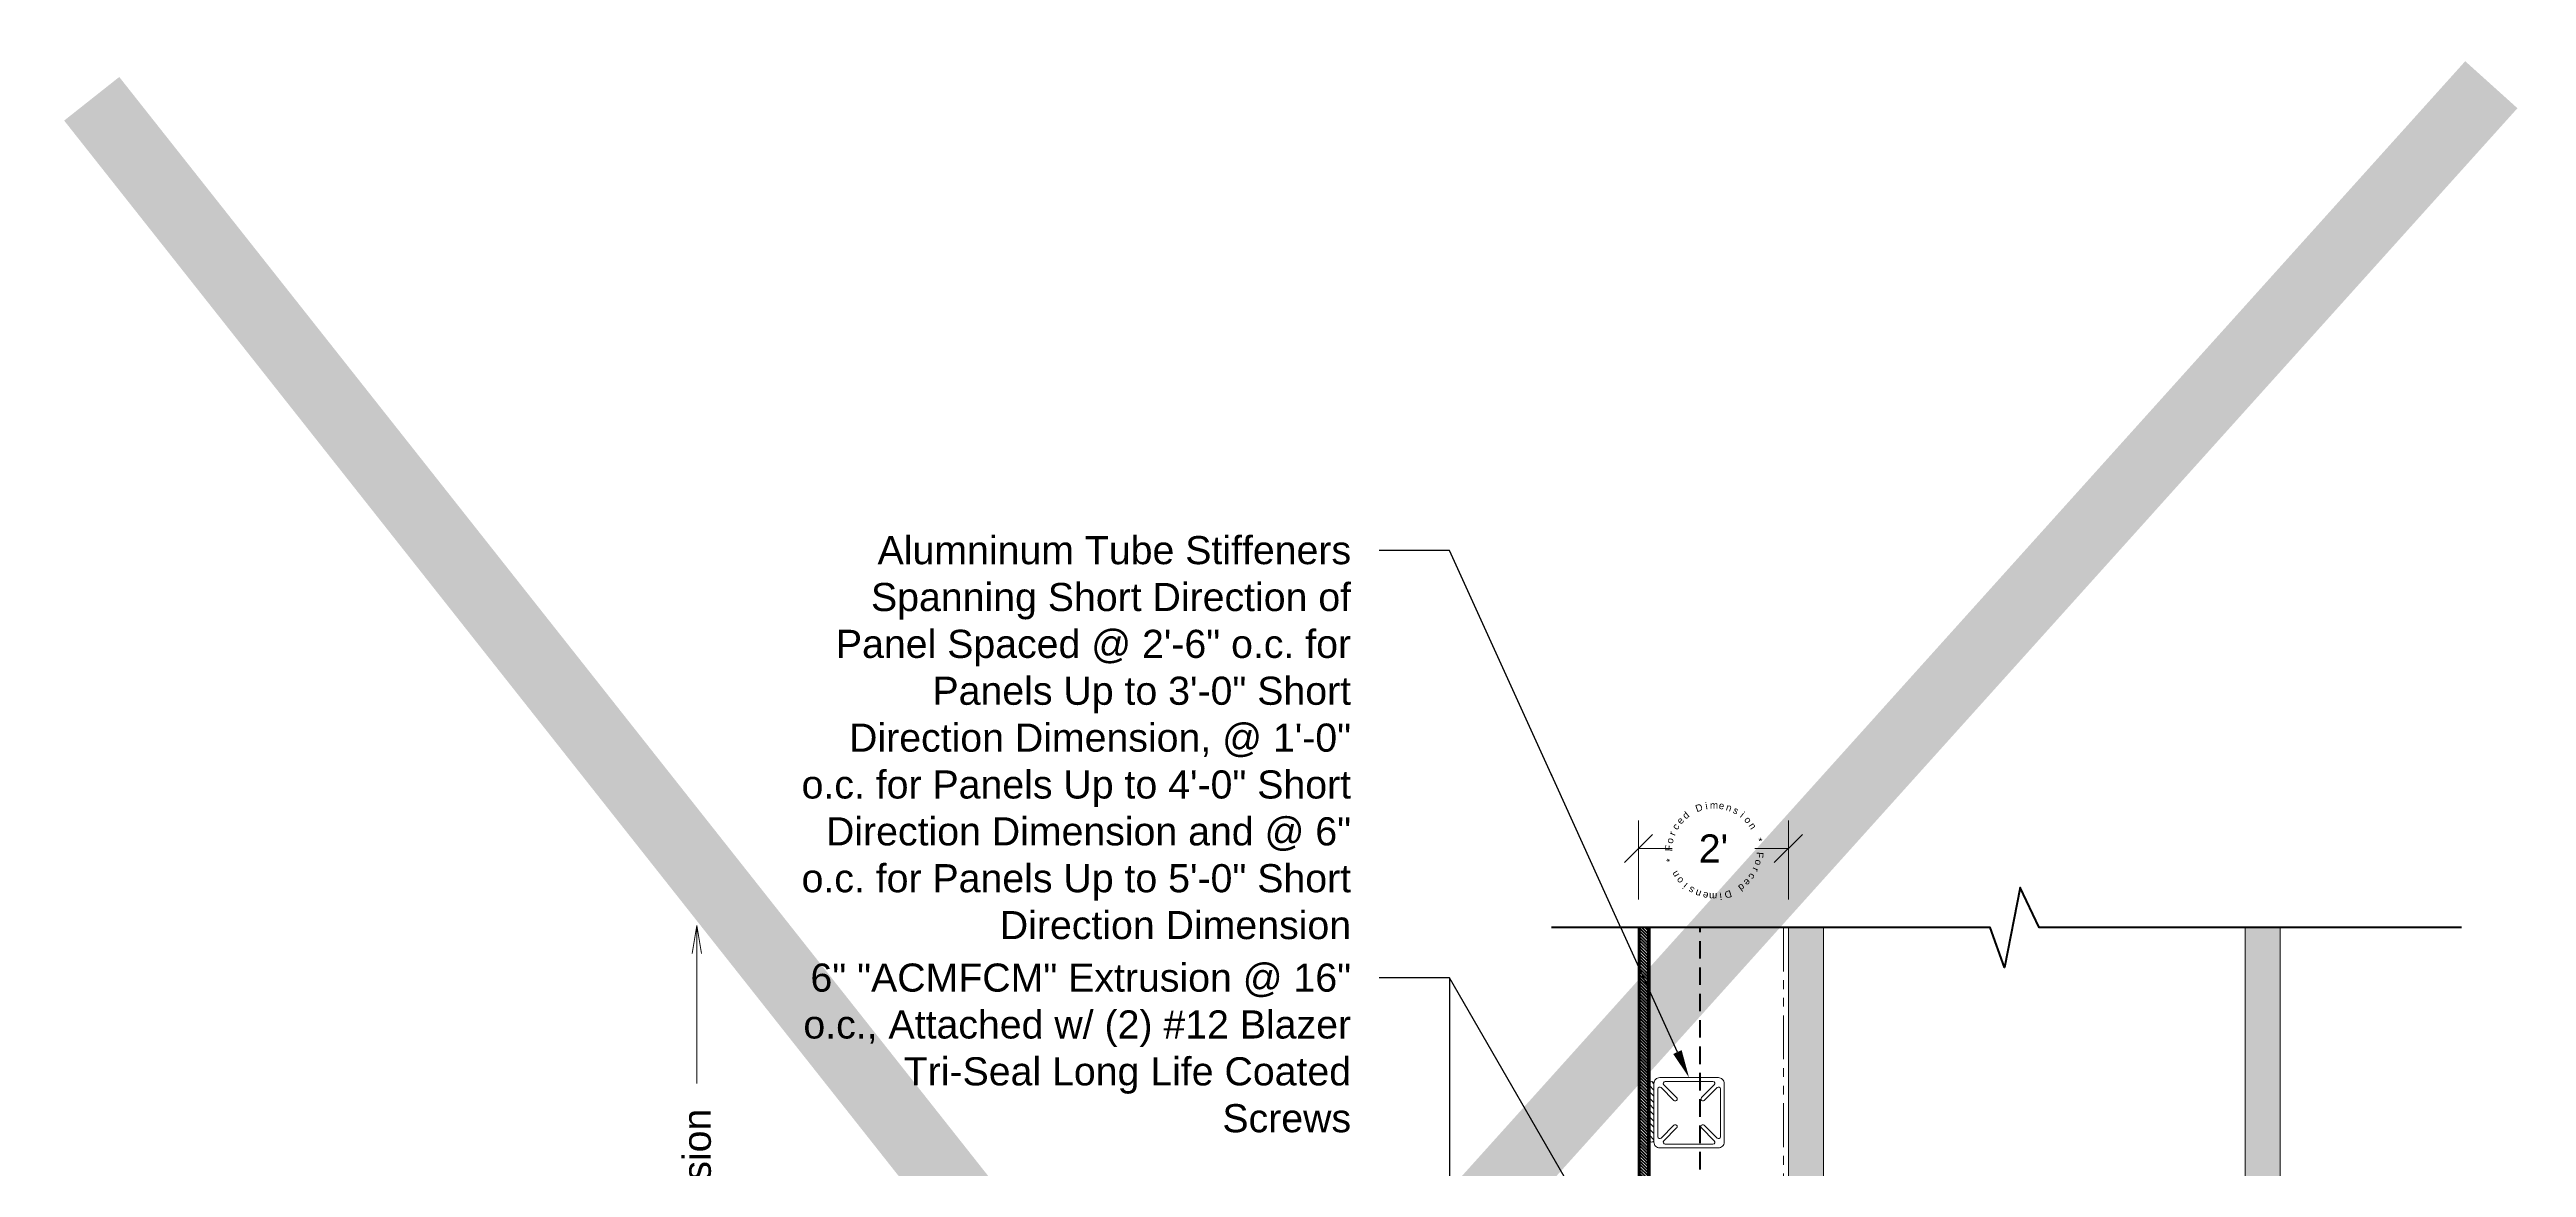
# Model space of a CAD drawing. Header units: inches. Extents: x -301 to 39679, y -468 to 370.
# Drawn here: x 105.8 to 141.06, y -235.39 to -219.48 of the extents above; entities that cross this region are included whole.
import ezdxf
from ezdxf import colors
from ezdxf.entities.mleader import LeaderData, LeaderLine
from ezdxf.enums import TextEntityAlignment as Align
from ezdxf.math import Vec2, Vec3

# ---------------------------------------------------------------- set-up
doc = ezdxf.new("R2010")
doc.units = ezdxf.units.IN
doc.header["$MEASUREMENT"] = 0
doc.linetypes.add('DASHED2', pattern=[0.375, 0.25, -0.125])
doc.linetypes.add('PHANTOM2', pattern=[1.25, 0.625, -0.125, 0.125, -0.125, 0.125, -0.125])
doc.layers.get('Defpoints').update_dxf_attribs({"color": 3})
for name, color, linetype, lineweight in [('NSE-By_Others', 252, 'Continuous', 0), ('NSE-By_Others_Underlayment', 252, 'PHANTOM2', 13), ('NSE-Call-Outs', 51, 'Continuous', 13), ('NSE-Dimensions', 51, 'Continuous', 13), ('NSE-Furring 01', 30, 'Continuous', 18), ('NSE-Notes', 11, 'Continuous', 40), ('NSE-Panels 01', 1, 'Continuous', 40), ('NSE-Sealant', 143, 'Continuous', 13)]:
    doc.layers.add(name, color=color, linetype=linetype, lineweight=lineweight)
doc.layers.add('NSE-Construction', color=86, linetype='Continuous', plot=False)
doc.layers.add('Wipeouts', color=7, linetype='Continuous')
doc.styles.add('001 - NSSM - Standard', font='arial.ttf', dxfattribs={"height": 0.1})
doc.styles.add('004 - NSSM - Standard', font='arial.ttf', dxfattribs={"height": 0.4})
doc.styles.add('Anno - NSSM - Standard', font='arial.ttf', dxfattribs={"height": 0.1})
doc.dimstyles.new('004 - NSSM - Standard$0', dxfattribs={"dimtxt": 0.4, "dimasz": 0.4, "dimexe": 0.4, "dimexo": 0.4, "dimgap": 0.4, "dimtad": 0, "dimdec": 4, "dimzin": 3, "dimdsep": 46, "dimlunit": 5, "dimtxsty": '004 - NSSM - Standard', "dimblk": 'OBLIQUE', "dimcen": 0.4, "dimclrd": 256, "dimclre": 256, "dimclrt": 256, "dimazin": 0, "dimtfac": 0.7, "dimtdec": 4, "dimtmove": 1, "dimatfit": 2, "dimfxl": 1, "dimtfill": 1, "dimtfillclr": 11, "dimfrac": 1, "dimtolj": 1, "dimtzin": 0, "dimlwd": 0, "dimlwe": 0, "dimarcsym": 0})

# ---------------------------------------------------------------- blocks, each defined once
blk = doc.blocks.new('*U38')
h = blk.add_hatch()
h.set_pattern_fill('AR-SAND', color=256, scale=0.125)
h.set_pattern_definition([(37.5, (0, 12.23034), (-0.0078742, 0.240853), [0, -0.19, 0, -0.2125, 0, -0.203125]), (7.5, (0, 12.23034), (0.221222, 0.352768), [0, -0.1025, 0, -0.17125, 0, -0.065625]), (327.5, (-0.15375, 12.23034), (0.3892677, 0.0007074), [0, -0.0625, 0, -0.225, 0, -0.29375]), (317.5, (-0.15375, 12.23034), (0.375766, 0.109709), [0, -0.03125, 0, -0.1475, 0, -0.16875])])
h.paths.add_polyline_path([(0, 0), (0.5, 0), (0.5, 24.23), (0, 24.23)])
blk.add_lwpolyline([(0, 0), (0.5, 0), (0.5, 24.23), (0, 24.23)], close=True)
at = {"layer": 'NSE-Construction', "insert": (0.066, 0.329), "char_height": 0.1, "attachment_point": 1, "style": 'Anno - NSSM - Standard'}
blk.add_mtext_dynamic_manual_height_columns('\\A1;{\\H0.7x;\\S1#2;\\H1.42857x;"}', width=0.38327, gutter_width=0.5, heights=[0], dxfattribs=at)
blk = doc.blocks.new('*U37')
h = blk.add_hatch()
h.set_pattern_fill('AR-SAND', color=256, scale=0.125)
h.set_pattern_definition([(37.5, (0, 13.07862), (-0.0078742, 0.240853), [0, -0.19, 0, -0.2125, 0, -0.203125]), (7.5, (0, 13.07862), (0.221222, 0.352768), [0, -0.1025, 0, -0.17125, 0, -0.065625]), (327.5, (-0.15375, 13.07862), (0.3892677, 0.0007074), [0, -0.0625, 0, -0.225, 0, -0.29375]), (317.5, (-0.15375, 13.07862), (0.375766, 0.1097094), [0, -0.03125, 0, -0.1475, 0, -0.16875])])
h.paths.add_polyline_path([(0, 0), (0.5, 0), (0.5, 25.079), (0, 25.079)])
blk.add_lwpolyline([(0, 0), (0.5, 0), (0.5, 25.079), (0, 25.079)], close=True)
at = {"layer": 'NSE-Construction', "insert": (0.066, 0.329), "char_height": 0.1, "attachment_point": 1, "style": 'Anno - NSSM - Standard'}
blk.add_mtext_dynamic_manual_height_columns('\\A1;{\\H0.7x;\\S1#2;\\H1.42857x;"}', width=0.38327, gutter_width=0.5, heights=[0], dxfattribs=at)
blk = doc.blocks.new('*U40')
at = {"layer": 'NSE-Panels 01'}
h = blk.add_hatch(dxfattribs=at)
h.set_pattern_fill('ANSI31', color=8, scale=0.25)
h.set_pattern_definition([(45, (33.66664, -7.12615), (-0.022097087, 0.022097087), [])])
edge = h.paths.add_edge_path()
edge.add_line((0, 9.802), (0.687, 9.802))
edge.add_line((0, 9.782), (0, 9.939))
edge.add_line((0.855, 9.919), (0, 9.919))
edge.add_line((0.855, 9.919), (0.687, 9.802))
h = blk.add_hatch(dxfattribs=at)
h.set_pattern_fill('ANSI31', color=8, scale=0.25)
h.set_pattern_definition([(45, (33.66664, -9.24677), (-0.022097087, 0.022097087), [])])
h.paths.add_polyline_path([(0.737, 0.03), (0.737, 9.751), (0.855, 9.919), (0.855, -0.138)])
h = blk.add_hatch(dxfattribs=at)
h.set_pattern_fill('ANSI31', color=8, scale=0.25)
h.set_pattern_definition([(45, (33.66664, -5.222796), (-0.022097087, 0.022097087), [])])
edge = h.paths.add_edge_path()
edge.add_line((0.687, -0.02), (0.855, -0.138))
edge.add_line((0.687, -0.02), (0, -0.02))
edge.add_line((0, -0.138), (0.855, -0.138))
edge.add_line((0, -0.157), (0, 0))
at = {"color": 8, "linetype": 'DASHED2'}
blk.add_line((0, 9.782), (0, 0), dxfattribs=at)
at = {"layer": 'NSE-Panels 01'}
for p, q in [((0, 9.782), (0, 9.939)), ((0, 9.939), (0.875, 9.939)), ((0.855, 9.919), (0, 9.919)), ((0, 9.919), (0, 9.802)), ((0.855, 9.919), (0.687, 9.802)), ((0.737, 9.751), (0.855, 9.919)), ((0.855, -0.138), (0.855, 9.919)), ((0.875, 9.939), (0.875, -0.157)), ((0, 9.802), (0.687, 9.802)), ((0.659, 9.782), (0, 9.782)), ((0.687, 9.802), (0.659, 9.782)), ((0.737, 9.751), (0.718, 9.723)), ((0.718, 9.723), (0.718, 0.059)), ((0.737, 0.03), (0.737, 9.751)), ((0, -0.157), (0, 0)), ((0, 0), (0.659, 0)), ((0.718, 0.059), (0.737, 0.03)), ((0.855, -0.138), (0.737, 0.03)), ((0.687, -0.02), (0, -0.02)), ((0, -0.02), (0, -0.138)), ((0, -0.138), (0.855, -0.138)), ((0.875, -0.157), (0, -0.157)), ((0.659, 0), (0.687, -0.02)), ((0.687, -0.02), (0.855, -0.138))]:
    blk.add_line(p, q, dxfattribs=at)
blk = doc.blocks.new('_Oblique')
at = {"color": 0, "linetype": 'ByBlock', "lineweight": -2}
blk.add_line((-0.5, -0.5), (0.5, 0.5), dxfattribs=at)
blk = doc.blocks.new('_Open')
at = {"color": 0, "linetype": 'ByBlock', "lineweight": -2}
for p, q in [((-1, 0.167), (0, 0)), ((-1, -0.167), (0, 0)), ((0, 0), (-1, 0))]:
    blk.add_line(p, q, dxfattribs=at)
blk = doc.blocks.new('*D65')
at = {"layer": 'Defpoints', "color": 0, "transparency": 16777216}
for p in [(115.019, -231.944), (128.419, -231.944), (128.419, -240.979)]:
    blk.add_point(p, dxfattribs=at)
at = {"layer": 'NSE-Dimensions', "lineweight": 0, "transparency": 16777216}
for p, q in [((115.019, -232.344), (115.019, -234.19)), ((115.019, -240.979), (115.019, -239.133)), ((128.019, -240.979), (114.619, -240.979))]:
    blk.add_line(p, q, dxfattribs=at)
at = {"layer": 'NSE-Dimensions', "lineweight": 0, "transparency": 16777216, "xscale": 0.4, "yscale": 0.4, "zscale": 0.4}
for name, p, rotation in [('_Open', (115.019, -231.944), 90), ('_Oblique', (115.019, -240.979), 270)]:
    blk.add_blockref(name, p, dxfattribs=dict(at, rotation=rotation))
at = {"layer": 'NSE-Dimensions', "transparency": 16777216, "insert": (115.019, -236.662), "char_height": 0.4, "attachment_point": 5, "rotation": 90, "style": '004 - NSSM - Standard', "bg_fill": 3, "box_fill_scale": 1.25, "bg_fill_color": 256, "bg_fill_true_color": 13158600, "bg_fill_transparency": 0}
blk.add_mtext('\\A1;Panel Dimension', dxfattribs=at)
blk = doc.blocks.new('*U45')
blk.add_wipeout([(-6.558, 0), (-0.315, 0), (-0.112, -0.569), (0.112, 0.569), (0.383, 0), (6.39, 0), (6.39, 3), (-6.558, 2.969)]).dxf.layer = 'Wipeouts'
blk.add_lwpolyline([(6.39, 0), (0.383, 0), (0.112, 0.569), (-0.112, -0.569), (-0.315, 0), (-6.558, 0)])
blk = doc.blocks.new('*D60')
at = {"layer": 'Defpoints', "color": 0, "transparency": 16777216}
for p in [(130.552, -230.848), (128.419, -231.973), (130.552, -231.973)]:
    blk.add_point(p, dxfattribs=at)
at = {"layer": 'NSE-Dimensions', "lineweight": 0, "transparency": 16777216}
for p, q in [((128.419, -231.573), (128.419, -230.448)), ((130.552, -231.573), (130.552, -230.448)), ((128.419, -230.848), (128.898, -230.848)), ((130.552, -230.848), (130.073, -230.848))]:
    blk.add_line(p, q, dxfattribs=at)
at = {"layer": 'NSE-Dimensions', "lineweight": 0, "transparency": 16777216, "xscale": 0.4, "yscale": 0.4, "zscale": 0.4, "rotation": 180}
blk.add_blockref('_Oblique', (128.419, -230.848), dxfattribs=at)
at = {"layer": 'NSE-Dimensions', "lineweight": 0, "transparency": 16777216, "xscale": 0.4, "yscale": 0.4, "zscale": 0.4}
blk.add_blockref('_Oblique', (130.552, -230.848), dxfattribs=at)
at = {"layer": 'NSE-Dimensions', "transparency": 16777216, "insert": (129.486, -230.848), "char_height": 0.4, "attachment_point": 5, "style": '004 - NSSM - Standard', "bg_fill": 3, "box_fill_scale": 1.25, "bg_fill_color": 256, "bg_fill_true_color": 13158600, "bg_fill_transparency": 0}
blk.add_mtext("\\A1;2'", dxfattribs=at)
blk = doc.blocks.new('ForcedDimension Note')
at = {"layer": 'Defpoints', "color": 3, "style": '001 - NSSM - Standard'}
for s, rotation, p in [('c', 58.02063, (-0.1272, 0.0794)), ('e', 48.43341, (-0.1122, 0.0995)), ('d', 38.84619, (-0.0941, 0.1168)), ('D', 19.67175, (-0.0505, 0.1412)), ('i', 10.08453, (-0.0263, 0.1477)), ('m', 0.4973, (-0.0013, 0.15)), ('e', 350.91008, (0.0237, 0.1481)), ('n', 341.32286, (0.048, 0.1421)), ('s', 331.73564, (0.071, 0.1321)), ('i', 322.14842, (0.092, 0.1184)), ('o', 312.5612, (0.1105, 0.1015)), ('n', 302.97398, (0.1258, 0.0816)), ('F', 86.78229, (-0.1498, 0.0084)), ('o', 77.19507, (-0.1463, 0.0332)), ('r', 67.60785, (-0.1387, 0.0571)), ('*', 283.79954, (0.1457, 0.0358)), ('*', 101.64235, (-0.1469, -0.0303)), ('n', 120.81679, (-0.1288, -0.0768)), ('c', 235.86344, (0.1242, -0.0842)), ('r', 245.45066, (0.1364, -0.0623)), ('o', 255.03788, (0.1449, -0.0387)), ('F', 264.6251, (0.1493, -0.0141)), ('o', 130.40401, (-0.1142, -0.0972)), ('i', 139.99123, (-0.0964, -0.1149)), ('s', 149.57845, (-0.076, -0.1293)), ('n', 159.16567, (-0.0534, -0.1402)), ('e', 168.75289, (-0.0293, -0.1471)), ('m', 178.34011, (-0.0043, -0.1499)), ('i', 187.92733, (0.0207, -0.1486)), ('D', 197.51455, (0.0451, -0.143)), ('d', 216.689, (0.0896, -0.1203)), ('e', 226.27622, (0.1084, -0.1037))]:
    blk.add_text(s, height=0.025, rotation=rotation, dxfattribs=at).set_placement(p, align=Align.CENTER)
blk = doc.blocks.new('*U50')
for points in [[(-0.417, -0.5, -0.414214), (-0.5, -0.417), (-0.5, 0.417, -0.414214), (-0.417, 0.5), (0.417, 0.5, -0.414214), (0.5, 0.417), (0.5, -0.417, -0.414214), (0.417, -0.5)], [(0.177, -0.216), (0.359, -0.398, -0.668179), (0.34, -0.445), (-0.34, -0.445, -0.668179), (-0.359, -0.398), (-0.177, -0.216, 1), (-0.216, -0.177), (-0.398, -0.359, -0.668179), (-0.445, -0.34), (-0.445, 0.34, -0.668179), (-0.398, 0.359), (-0.216, 0.177, 1), (-0.177, 0.216), (-0.359, 0.398, -0.668179), (-0.34, 0.445), (0.34, 0.445, -0.668179), (0.359, 0.398), (0.177, 0.216, 1), (0.216, 0.177), (0.398, 0.359, -0.668179), (0.445, 0.34), (0.445, -0.34, -0.668179), (0.398, -0.359), (0.216, -0.177, 1)]]:
    blk.add_lwpolyline(points, format="xyb", close=True)
blk = doc.blocks.new('*U51')
at = {"layer": 'NSE-Sealant', "linetype": 'ByBlock', "lineweight": -2}
h = blk.add_hatch(dxfattribs=at)
h.set_pattern_fill('ANSI31', color=0, scale=0.5)
h.set_pattern_definition([(45, (0.610414, 0.5), (-0.044194, 0.044194), [])])
edge = h.paths.add_edge_path()
edge.add_arc((0.798, 0.031), 0.0313, 269.4022, 450.5978)
edge.add_line((0.798, 0.063), (0, 0.063))
edge.add_arc((0, 0.031), 0.0313, 89.4022, 270.5978)
edge.add_line((0, 0), (0.798, 0))
at = {"layer": 'NSE-Sealant', "color": 0, "linetype": 'ByBlock', "lineweight": -2}
for p, q in [((0, 0.063), (0.798, 0.063)), ((0.798, 0), (0, 0))]:
    blk.add_line(p, q, dxfattribs=at)
for centre, start, end in [((0, 0.031), 89.4022, 270.5978), ((0.798, 0.031), 269.4022, 90.5978)]:
    blk.add_arc(centre, 0.0313, start, end, dxfattribs=at)

msp = doc.modelspace()

# ---------------------------------------------------------------- linework, layer by layer
at = {"layer": 'NSE-By_Others_Underlayment'}
msp.add_line((130.48177, -231.97309), (130.48177, -254.41255), dxfattribs=at)
at = {"layer": 'NSE-Construction'}
msp.add_line((125.72863, -232.68873), (125.72863, -258.90222), dxfattribs=at)

# ---------------------------------------------------------------- block references
at = {"layer": 'NSE-By_Others', "rotation": 180}
for name, p in [('*U38', (131.05208, -231.19314)), ('*U37', (137.55208, -230.92702))]:
    msp.add_blockref(name, p, dxfattribs=at)
at = {"layer": 'NSE-Panels 01', "xscale": -1}
msp.add_blockref('*U40', (129.29399, -240.82182), dxfattribs=at)

# ---------------------------------------------------------------- next in the draw order: leaders
at = {"layer": 'NSE-Call-Outs'}
ml = msp.add_multileader_mtext('Standard', dxfattribs=at)
ml.set_content('6" "ACMFCM" Extrusion @ 16" o.c., Attached w/ (2) #12 Blazer Tri-Seal Long Life Coated Screws', color=256, style='004 - NSSM - Standard')
ml.set_leader_properties(color=256)
ml.build(insert=Vec2(0, 0))
ml.multileader.update_dxf_attribs({"dogleg_length": 1, "arrow_head_size": 0.4})
ctx = ml.context
ctx.base_point, ctx.char_height, ctx.arrow_head_size, ctx.landing_gap_size, ctx.plane_origin = Vec3(116.14364, -232.68873), 0.4, 0.4, 0.4, Vec3(109.42321, -221.31479)
ctx.text_align_type = 2
notes = []
notes.append((ctx, [(0, (1, 1, 0), (125.72863, -232.68873), (-1, 0), 1, [(0, [(130.33835, -240.65727)], 0, [])])]))
ctx.mtext.insert, ctx.mtext.width, ctx.mtext.defined_height, ctx.mtext.alignment, ctx.mtext.flow_direction = Vec3(124.32863, -232.48532), 8, 1.29992, 3, 5
ctx.mtext.has_bg_fill, ctx.mtext.bg_color, ctx.mtext.bg_scale_factor, ctx.mtext.bg_transparency, ctx.mtext.use_window_bg_color = 1, -1027028792, 1.5, 0, 1
for ctx, leaders in notes:
    for number, flags, end, landing, length, lines in leaders:
        leader = LeaderData()
        leader.index, (leader.has_last_leader_line, leader.has_dogleg_vector, leader.attachment_direction) = number, flags
        leader.last_leader_point, leader.dogleg_vector, leader.dogleg_length = Vec3(end), Vec3(landing), length
        for number, points, colour, breaks in lines:
            line = LeaderLine()
            line.index, line.vertices, line.color, line.breaks = number, Vec3.list(points), colors.encode_raw_color(colour), breaks
            leader.lines.append(line)
        ctx.leaders.append(leader)

# ---------------------------------------------------------------- next in the draw order: dimensions: what is measured, and where the dimension line sits
at = {"layer": 'NSE-Dimensions'}
dim = msp.add_linear_dim(base=(115.01871, -231.94437), p1=(128.41899, -240.97932), p2=(128.41899, -231.94437), angle=90, text='Panel Dimension', dimstyle='004 - NSSM - Standard$0', override={"dimpost": '"', "dimblk1": 'Oblique', "dimblk2": 'Open', "dimsah": 1, "dimse2": 1, "dimsd2": 0}, dxfattribs=at)
dim.commit()
dim.dimension.update_dxf_attribs({"geometry": '*D65', "text_midpoint": (115.01871, -236.66185), "text_rotation": 90})

# ---------------------------------------------------------------- next in the draw order: block references
at = {"layer": 'NSE-Notes'}
msp.add_blockref('*U45', (133.74091, -231.97309), dxfattribs=at)

# ---------------------------------------------------------------- next in the draw order: dimensions: what is measured, and where the dimension line sits
at = {"layer": 'NSE-Dimensions'}
dim = msp.add_linear_dim(base=(130.55208, -230.84802), p1=(128.41899, -231.97309), p2=(130.55208, -231.97309), text="2'", dimstyle='004 - NSSM - Standard$0', override={"dimtih": 1, "dimtoh": 1, "dimlunit": 4, "dimpost": '', "dimadec": 0}, dxfattribs=at)
dim.commit()
dim.dimension.update_dxf_attribs({"geometry": '*D60', "text_midpoint": (129.48554, -230.84802), "dimtype": 160})

# ---------------------------------------------------------------- next in the draw order: block references
at = {"layer": 'Defpoints', "color": 3, "xscale": 4, "yscale": 4, "zscale": 4}
msp.add_blockref('ForcedDimension Note', (129.49937, -230.88118), dxfattribs=at)

# ---------------------------------------------------------------- next in the draw order: leaders
at = {"layer": 'NSE-Call-Outs'}
ml = msp.add_multileader_mtext('Standard', dxfattribs=at)
ml.set_content('Alumninum Tube Stiffeners Spanning Short Direction of Panel Spaced @ 2\'-6" o.c. for Panels Up to 3\'-0" Short Direction Dimension, @ 1\'-0" o.c. for Panels Up to 4\'-0" Short Direction Dimension and @ 6" o.c. for Panels Up to 5\'-0" Short Direction Dimension', color=256, style='004 - NSSM - Standard')
ml.set_leader_properties(color=256)
ml.build(insert=Vec2(0, 0))
ml.multileader.update_dxf_attribs({"dogleg_length": 1, "arrow_head_size": 0.4})
ctx = ml.context
ctx.base_point, ctx.char_height, ctx.arrow_head_size, ctx.landing_gap_size, ctx.plane_origin = Vec3(116.12972, -226.60698), 0.4, 0.4, 0.4, Vec3(141.94605, -217.7015)
ctx.text_align_type = 2
notes = []
notes.append((ctx, [(1, (1, 1, 0), (125.72863, -226.60698), (-1, 0), 1, [(0, [(129.13899, -234.10899)], 0, [])])]))
ctx.mtext.insert, ctx.mtext.width, ctx.mtext.defined_height, ctx.mtext.alignment, ctx.mtext.flow_direction = Vec3(124.32863, -226.4037), 8, 3.52665, 3, 5
ctx.mtext.has_bg_fill, ctx.mtext.bg_color, ctx.mtext.bg_scale_factor, ctx.mtext.bg_transparency, ctx.mtext.use_window_bg_color = 1, -1027028792, 1.5, 0, 1
for ctx, leaders in notes:
    for number, flags, end, landing, length, lines in leaders:
        leader = LeaderData()
        leader.index, (leader.has_last_leader_line, leader.has_dogleg_vector, leader.attachment_direction) = number, flags
        leader.last_leader_point, leader.dogleg_vector, leader.dogleg_length = Vec3(end), Vec3(landing), length
        for number, points, colour, breaks in lines:
            line = LeaderLine()
            line.index, line.vertices, line.color, line.breaks = number, Vec3.list(points), colors.encode_raw_color(colour), breaks
            leader.lines.append(line)
        ctx.leaders.append(leader)

# ---------------------------------------------------------------- next in the draw order: linework, layer by layer
at = {"layer": 'NSE-Construction', "const_width": 1}
for points in [[(106.3045, -258.02824), (140.55696, -219.98195)], [(106.40467, -220.18219), (137.05157, -258.92933)]]:
    msp.add_lwpolyline(points, dxfattribs=at)

# ---------------------------------------------------------------- next in the draw order: block references
at = {"layer": 'NSE-Furring 01', "xscale": -1}
msp.add_blockref('*U50', (129.13899, -234.60899), dxfattribs=at)
at = {"layer": 'NSE-Sealant', "rotation": 270}
msp.add_blockref('*U51', (128.57649, -234.19693), dxfattribs=at)

doc.saveas('drawing.dxf')
